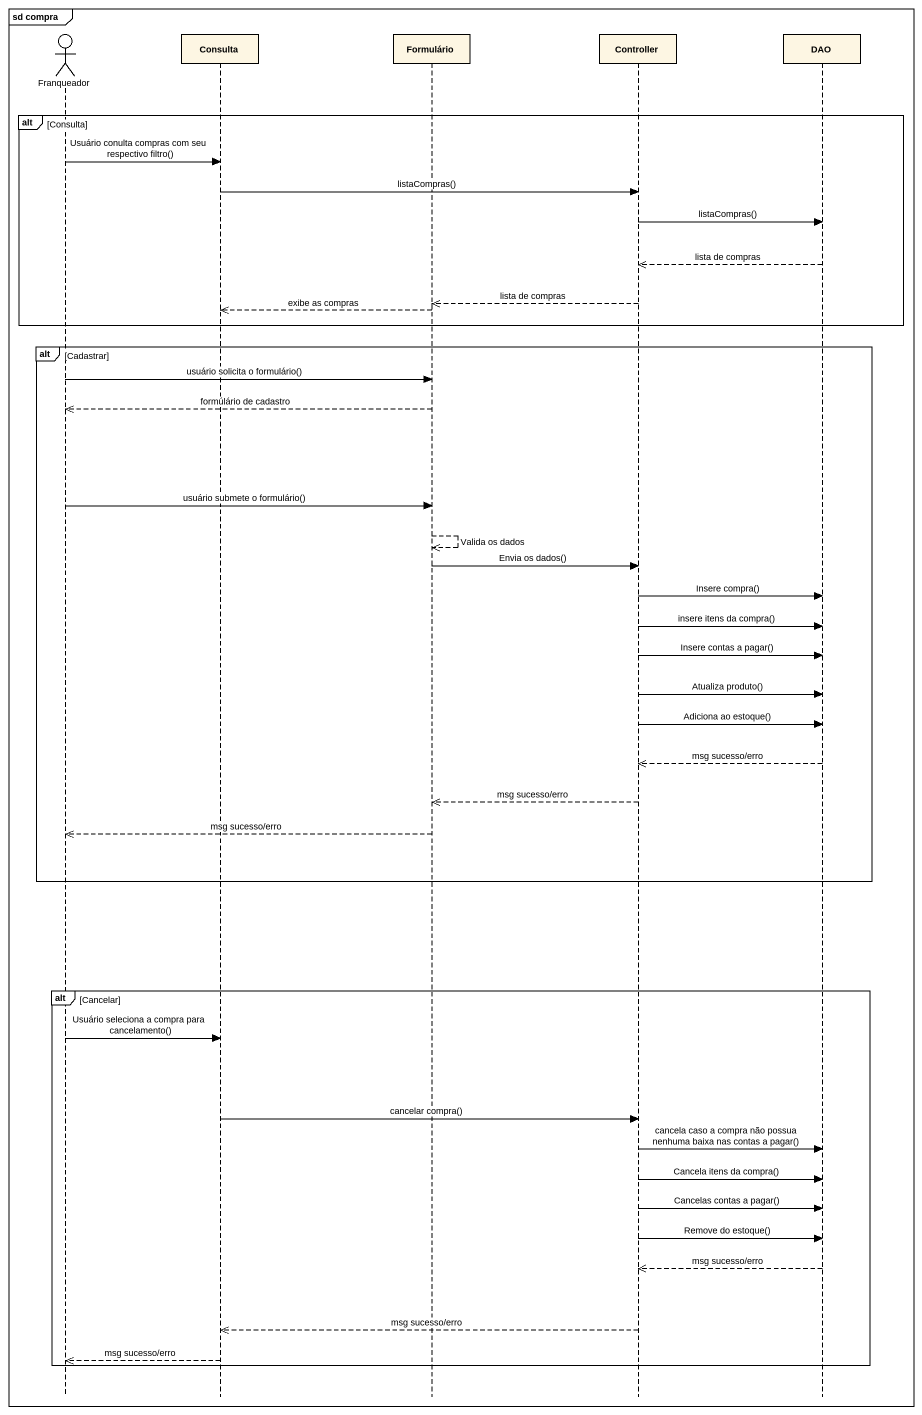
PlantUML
@startuml
mainframe sd compra
hide footbox
actor Franqueador
participant Consulta
participant Formulário
participant Controller
participant DAO

alt Consulta
  Franqueador -> Consulta : Usuário conulta compras com seu respectivo filtro()
  Consulta -> Controller : listaCompras()
  Controller -> DAO : listaCompras()
  DAO -->> Controller : lista de compras
  Controller -->> Formulário : lista de compras
  Formulário -->> Consulta : exibe as compras
end
alt Cadastrar
  Franqueador -> Formulário : usuário solicita o formulário()
  Formulário -->> Franqueador : formúlário de cadastro
  Franqueador -> Formulário : usuário submete o formulário()
  Formulário -->> Formulário : Valida os dados
  Formulário -> Controller : Envia os dados()
  Controller -> DAO : Insere compra()
  Controller -> DAO : insere itens da compra()
  Controller -> DAO : Insere contas a pagar()
  Controller -> DAO : Atualiza produto()
  Controller -> DAO : Adiciona ao estoque()
  DAO -->> Controller : msg sucesso/erro
  Controller -->> Formulário : msg sucesso/erro
  Formulário -->> Franqueador : msg sucesso/erro
end
alt Cancelar
  Franqueador -> Consulta : Usuário seleciona a compra para cancelamento()
  Consulta -> Controller : cancelar compra()
  Controller -> DAO : cancela caso a compra não possua nenhuma baixa nas contas a pagar()
  Controller -> DAO : Cancela itens da compra()
  Controller -> DAO : Cancelas contas a pagar()
  Controller -> DAO : Remove do estoque()
  DAO -->> Controller : msg sucesso/erro
  Controller -->> Consulta : msg sucesso/erro
  Consulta -->> Franqueador : msg sucesso/erro
end
@enduml
